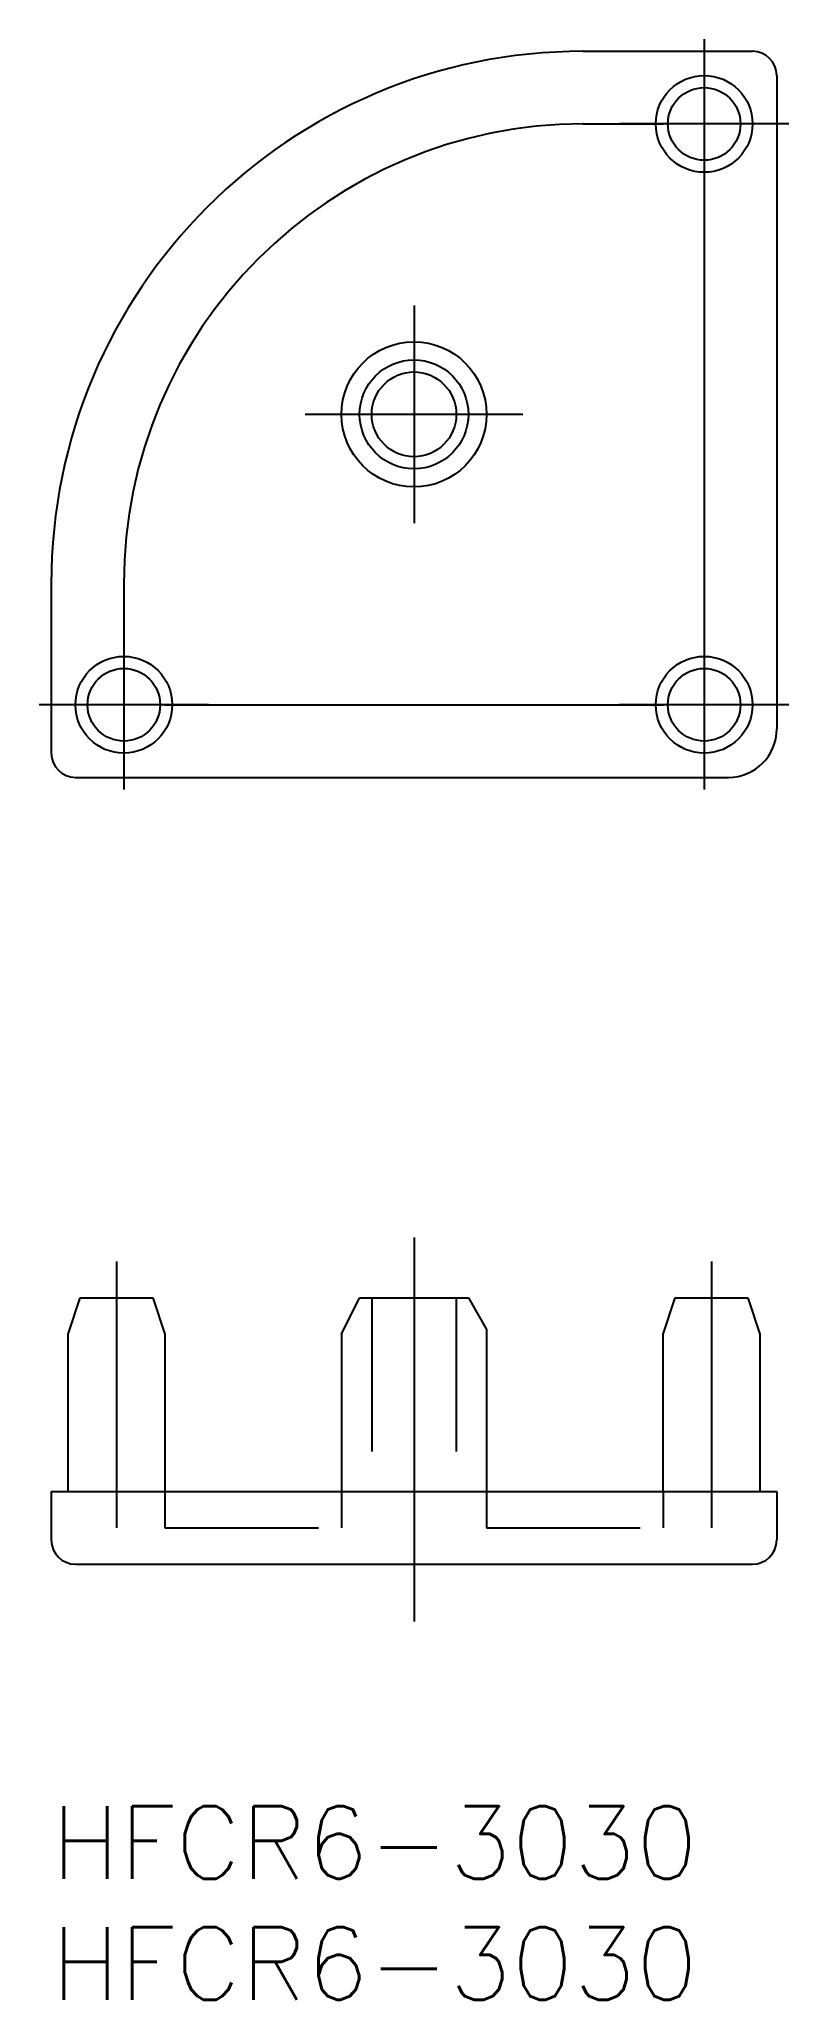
# Model space of a CAD drawing. Extents: x -0.5 to 30.5, y -8 to 73.
import ezdxf

# ---------------------------------------------------------------- set-up
doc = ezdxf.new("R2010")
doc.units = 0
doc.header["$LTSCALE"] = 0.5
doc.linetypes.add('CENTER', pattern=[50.8, 31.75, -6.35, 6.35, -6.35])
doc.linetypes.add('DASHED', pattern=[19.05, 12.7, -6.35])
for name, color, linetype in [('MSM_CENTER', 1, 'CENTER'), ('MSM_CONTINUOUS', 7, 'CONTINUOUS'), ('MSM_DASHED', 4, 'DASHED'), ('MSM_PART_NUMBER', 7, 'CONTINUOUS')]:
    doc.layers.add(name, color=color, linetype=linetype)
doc.styles.get("Standard").update_dxf_attribs({"font": 'txt.shx', "height": 3, "bigfont": 'bigfont.shx'})

# ---------------------------------------------------------------- blocks, each defined once
blk = doc.blocks.new('*U2')
at = {"layer": 'MSM_PART_NUMBER'}
blk.add_text('HFCR6-3030', height=3, dxfattribs=at).set_placement((0, -3))
blk = doc.blocks.new('*U3')
at = {"layer": 'MSM_PART_NUMBER'}
blk.add_text('HFCR6-3030', height=3, dxfattribs=at).set_placement((0, -8))

msp = doc.modelspace()

# ---------------------------------------------------------------- linework, layer by layer
at = {"layer": 'MSM_CENTER'}
for p, q in [((27, 73.011), (27, 66.011)), ((30.5, 69.511), (23.5, 69.511)), ((15, 62.011), (15, 53.011)), ((19.5, 57.511), (10.5, 57.511)), ((3, 49.011), (3, 42.011)), ((27, 49.011), (27, 42.011)), ((6.5, 45.511), (-0.5, 45.511)), ((30.5, 45.511), (23.5, 45.511)), ((15, 23.5), (15, 7.5)), ((2.7, 22.5), (2.7, 11.5)), ((27.3, 22.5), (27.3, 11.5))]:
    msp.add_line(p, q, dxfattribs=at)
at = {"layer": 'MSM_CONTINUOUS'}
for p, q in [((22, 72.511), (29, 72.511)), ((30, 71.511), (30, 44.511)), ((22, 69.511), (25.323, 69.511)), ((27, 67.834), (27, 47.189)), ((0, 50.511), (0, 43.511)), ((3, 50.511), (3, 47.189)), ((4.677, 45.511), (25.323, 45.511)), ((1, 42.511), (28, 42.511)), ((0.7, 19.5), (1.2, 21)), ((1.2, 21), (4.2, 21)), ((4.2, 21), (4.7, 19.5)), ((12, 19.5), (12.75, 21)), ((12.75, 21), (17.25, 21)), ((17.25, 21), (18, 19.701)), ((25.3, 19.5), (25.8, 21)), ((25.8, 21), (28.8, 21)), ((28.8, 21), (29.3, 19.5)), ((0.7, 13), (0.7, 19.5)), ((4.7, 19.5), (4.7, 13)), ((12, 19.5), (12, 13)), ((18, 19.701), (18, 13)), ((25.3, 13), (25.3, 19.5)), ((29.3, 19.5), (29.3, 13)), ((0, 13), (30, 13)), ((0, 13), (0, 11)), ((30, 13), (30, 11)), ((1, 10), (29, 10))]:
    msp.add_line(p, q, dxfattribs=at)
for centre, radius in [((27, 69.511), 2), ((27, 69.511), 1.5), ((15, 57.511), 3), ((15, 57.511), 2.25), ((15, 57.511), 1.75), ((3, 45.511), 2), ((3, 45.511), 1.5), ((27, 45.511), 2), ((27, 45.511), 1.5)]:
    msp.add_circle(centre, radius, dxfattribs=at)
for centre, radius, start, end in [((22, 50.511), 22, 90, 180), ((29, 71.511), 1, 0, 90), ((22, 50.511), 19, 90, 180), ((28, 44.511), 2, 270, 0), ((1, 43.511), 1, 180, 270), ((1, 11), 1, 180, 270), ((29, 11), 1, 270, 0)]:
    msp.add_arc(centre, radius, start, end, dxfattribs=at)
at = {"layer": 'MSM_DASHED'}
for p, q in [((13.25, 21), (13.25, 13)), ((16.75, 21), (16.75, 13)), ((4.7, 13), (4.7, 11.5)), ((12, 13), (12, 11.5)), ((18, 13), (18, 11.5)), ((25.3, 13), (25.3, 11.5)), ((4.7, 11.5), (12, 11.5)), ((18, 11.5), (25.3, 11.5))]:
    msp.add_line(p, q, dxfattribs=at)

# ---------------------------------------------------------------- block references
at = {"layer": 'MSM_CONTINUOUS'}
for name in ['*U2', '*U3']:
    msp.add_blockref(name, (0, 0), dxfattribs=at)

doc.saveas('drawing.dxf')
